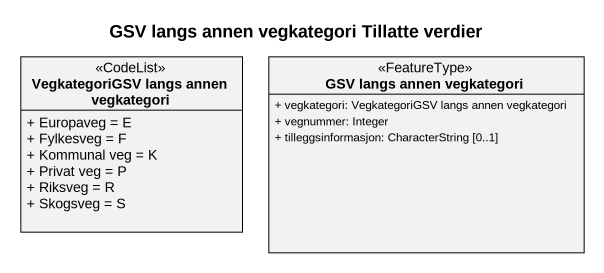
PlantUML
@startuml
title GSV langs annen vegkategori Tillatte verdier
hide circle
hide empty members
skinparam classAttributeIconSize 0
class "VegkategoriGSV langs annen vegkategori" as VegkategoriGSV_langs_annen <<CodeList>> {
  + Europaveg = E
  + Fylkesveg = F
  + Kommunal veg = K
  + Privat veg = P
  + Riksveg = R
  + Skogsveg = S
}
class "GSV langs annen vegkategori" as GSV_langs_annen_vegkategori <<FeatureType>> {
  + vegkategori: VegkategoriGSV langs annen vegkategori
  + vegnummer: Integer
  + tilleggsinformasjon: CharacterString [0..1]
}
@enduml
